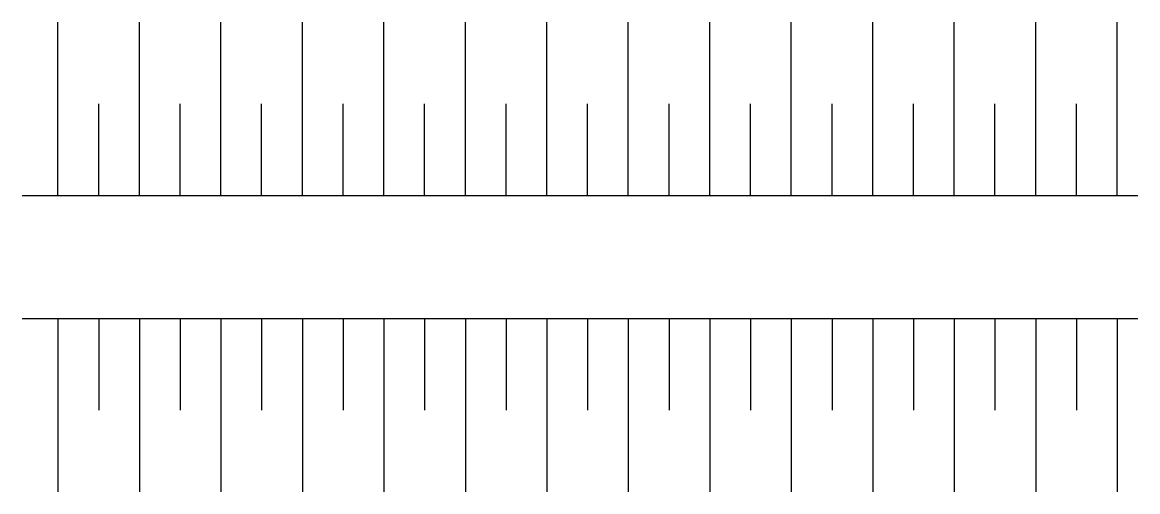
# Model space of a CAD drawing. Header units: metres. Extents: x -49265.4 to -49247.6, y -9645.1 to -9637.6.
import ezdxf

# ---------------------------------------------------------------- set-up
doc = ezdxf.new("R2010")
doc.units = ezdxf.units.M
doc.header["$MEASUREMENT"] = 0
doc.layers.get('0').update_dxf_attribs({"linetype": 'CONTINUOUS'})

msp = doc.modelspace()

# ---------------------------------------------------------------- linework, layer by layer
at = {"color": 71, "linetype": 'Continuous'}
for p, q in [((-49264.873, -9640.408), (-49264.873, -9637.641)), ((-49263.571, -9640.408), (-49263.571, -9637.641)), ((-49262.27, -9640.408), (-49262.27, -9637.641)), ((-49260.968, -9640.408), (-49260.968, -9637.641)), ((-49259.667, -9640.408), (-49259.667, -9637.641)), ((-49258.365, -9640.408), (-49258.365, -9637.641)), ((-49257.063, -9640.408), (-49257.063, -9637.641)), ((-49255.762, -9640.408), (-49255.762, -9637.641)), ((-49254.46, -9640.408), (-49254.46, -9637.641)), ((-49253.159, -9640.408), (-49253.159, -9637.641)), ((-49251.857, -9640.408), (-49251.857, -9637.641)), ((-49250.556, -9640.408), (-49250.556, -9637.641)), ((-49249.254, -9640.408), (-49249.254, -9637.641)), ((-49247.952, -9640.408), (-49247.952, -9637.641)), ((-49264.222, -9640.408), (-49264.222, -9638.941)), ((-49262.921, -9640.408), (-49262.921, -9638.941)), ((-49261.619, -9640.408), (-49261.619, -9638.941)), ((-49260.317, -9640.408), (-49260.317, -9638.941)), ((-49259.016, -9640.408), (-49259.016, -9638.941)), ((-49257.714, -9640.408), (-49257.714, -9638.941)), ((-49256.413, -9640.408), (-49256.413, -9638.941)), ((-49255.111, -9640.408), (-49255.111, -9638.941)), ((-49253.81, -9640.408), (-49253.81, -9638.941)), ((-49252.508, -9640.408), (-49252.508, -9638.941)), ((-49251.206, -9640.408), (-49251.206, -9638.941)), ((-49249.905, -9640.408), (-49249.905, -9638.941)), ((-49248.603, -9640.408), (-49248.603, -9638.941)), ((-49264.873, -9642.369), (-49264.873, -9645.136)), ((-49264.222, -9642.369), (-49264.222, -9643.836)), ((-49263.571, -9642.369), (-49263.571, -9645.136)), ((-49262.921, -9642.369), (-49262.921, -9643.836)), ((-49262.27, -9642.369), (-49262.27, -9645.136)), ((-49261.619, -9642.369), (-49261.619, -9643.836)), ((-49260.968, -9642.369), (-49260.968, -9645.136)), ((-49260.317, -9642.369), (-49260.317, -9643.836)), ((-49259.667, -9642.369), (-49259.667, -9645.136)), ((-49259.016, -9642.369), (-49259.016, -9643.836)), ((-49258.365, -9642.369), (-49258.365, -9645.136)), ((-49257.714, -9642.369), (-49257.714, -9643.836)), ((-49257.063, -9642.369), (-49257.063, -9645.136)), ((-49256.413, -9642.369), (-49256.413, -9643.836)), ((-49255.762, -9642.369), (-49255.762, -9645.136)), ((-49255.111, -9642.369), (-49255.111, -9643.836)), ((-49254.46, -9642.369), (-49254.46, -9645.136)), ((-49253.81, -9642.369), (-49253.81, -9643.836)), ((-49253.159, -9642.369), (-49253.159, -9645.136)), ((-49252.508, -9642.369), (-49252.508, -9643.836)), ((-49251.857, -9642.369), (-49251.857, -9645.136)), ((-49251.206, -9642.369), (-49251.206, -9643.836)), ((-49250.556, -9642.369), (-49250.556, -9645.136)), ((-49249.905, -9642.369), (-49249.905, -9643.836)), ((-49249.254, -9642.369), (-49249.254, -9645.136)), ((-49248.603, -9642.369), (-49248.603, -9643.836)), ((-49247.952, -9642.369), (-49247.952, -9645.136))]:
    msp.add_line(p, q, dxfattribs=at)
at = {"color": 72, "linetype": 'Continuous'}
for p, q in [((-49265.442, -9640.408), (-49247.626, -9640.408)), ((-49265.442, -9642.369), (-49247.626, -9642.369))]:
    msp.add_line(p, q, dxfattribs=at)

doc.saveas('drawing.dxf')
